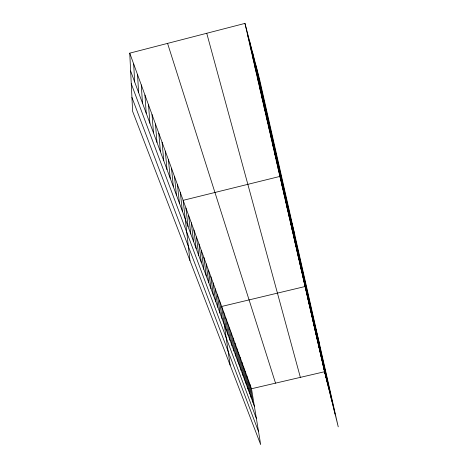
<?xml version="1.0" encoding="UTF-8"?>
<svg xmlns="http://www.w3.org/2000/svg" width="468" height="468" viewBox="0 0 468 468"><rect width="100%" height="100%" fill="white"/><g stroke="black" fill="none" stroke-linecap="round" stroke-linejoin="round"><path stroke-width="0.7" d="M129.753 53.153L251.503 388.744L260.676 444.6L132.619 111.343L129.753 53.153L244.963 23.4L259.518 79.092L338.247 426.839L324.546 371.732L244.963 23.4M251.503 388.744L324.546 371.732M131.935 97.438L258.547 431.619M131.256 83.725L256.406 418.597M130.631 70.984L254.387 406.294M167.567 43.389L275.529 383.152M206.739 33.269L300.362 377.366M247.543 34.69L252.024 51.878M250.058 45.712L254.563 63.022M252.515 56.476L257.037 73.897M254.92 66.988L259.459 84.515M257.265 77.255L261.823 94.875M259.559 87.294L264.127 104.996M261.799 97.11L266.38 114.888M263.993 106.704L268.579 124.546M266.14 116.087L270.732 133.994M268.234 125.266L272.838 143.226M270.288 134.252L274.897 152.252M272.294 143.044L276.91 161.086M274.266 151.65L278.875 169.726M276.19 160.079L280.806 178.185M278.074 168.334L282.69 186.463M294.822 235.018L279.922 176.418L183.146 200.333L189.932 260.489M281.73 184.339L286.346 202.504M283.509 192.102L288.118 210.278M285.246 199.713L289.85 217.901M286.948 207.178L291.552 225.36M288.621 214.496L293.22 232.678M290.259 221.668L294.858 239.85M291.868 228.712L296.455 246.882M293.448 235.615L298.028 253.779M294.998 242.395L299.573 260.541M296.519 249.046L301.082 267.181M298.011 255.581L302.568 273.692M299.473 261.992L304.024 280.08M300.912 268.287L305.452 286.357M302.328 274.47L306.856 292.512M303.714 280.548L308.231 298.561M319.521 344.115L305.077 286.515L221.651 306.464L230.133 365.116M306.376 292.202L310.875 310.161M307.657 297.8L312.144 315.719M308.909 303.299L313.39 321.188M310.149 308.71L314.613 326.565M311.366 314.028L315.818 331.847M312.56 319.27L317.006 337.048M313.735 324.418L318.17 342.161M314.894 329.49L319.316 347.192M316.035 334.48L320.445 352.141M317.158 339.388L321.551 357.014M318.263 344.226L322.645 361.805M319.351 348.988L323.721 366.526M320.422 353.673L325.822 375.74M322.516 362.84L326.845 380.244M323.54 367.316L327.857 384.678M252.603 52.65L331.87 401.181M249.421 40.459L328.852 389.043M256.037 65.772L335.065 414.028M249.959 384.48L252.831 402.082M248.385 380.156L251.252 397.806M246.794 375.763L249.649 393.465M245.173 371.3L248.022 389.054M243.535 366.772L246.367 384.573M241.862 362.173L244.688 380.022M240.172 357.505L242.986 375.4M238.452 352.761L241.248 370.703M236.703 347.94L239.487 365.929M234.924 343.05L237.697 361.08M233.122 338.071L235.878 356.148M231.286 333.017L234.029 351.14M229.425 327.881L232.151 346.045M227.53 322.663L230.238 340.862M225.605 317.351L228.29 335.591M223.645 311.951L226.313 330.232M219.562 300.708L222.189 319.059M217.439 294.846L220.042 313.232M215.274 288.879L217.848 307.3M213.069 282.807L215.619 301.263M210.828 276.623L213.349 295.109M208.541 270.323L211.033 288.838M206.212 263.911L208.675 282.45M203.843 257.377L206.271 275.933M201.427 250.713L203.826 269.299M198.964 243.927L201.328 262.53M196.455 237.013L198.777 255.627M193.898 229.964L196.18 248.59M191.289 222.774L193.53 241.406M188.627 215.438L190.827 234.082M185.919 207.962L188.066 226.606M180.32 192.541L182.374 211.179M177.436 184.597L179.437 203.217M174.494 176.483L176.436 195.092M171.487 168.193L173.371 186.785M168.421 159.734L170.241 178.296M165.28 151.088L167.035 169.621M162.08 142.254L163.765 160.752M158.804 133.228L160.413 151.685M155.452 124.002L156.991 142.407M152.03 114.561L153.486 132.912M148.531 104.914L149.9 123.195M144.945 95.039L146.227 113.25M141.283 84.93L142.471 103.065M137.528 74.587L138.622 92.629M133.684 63.999L134.673 81.941"/></g></svg>
